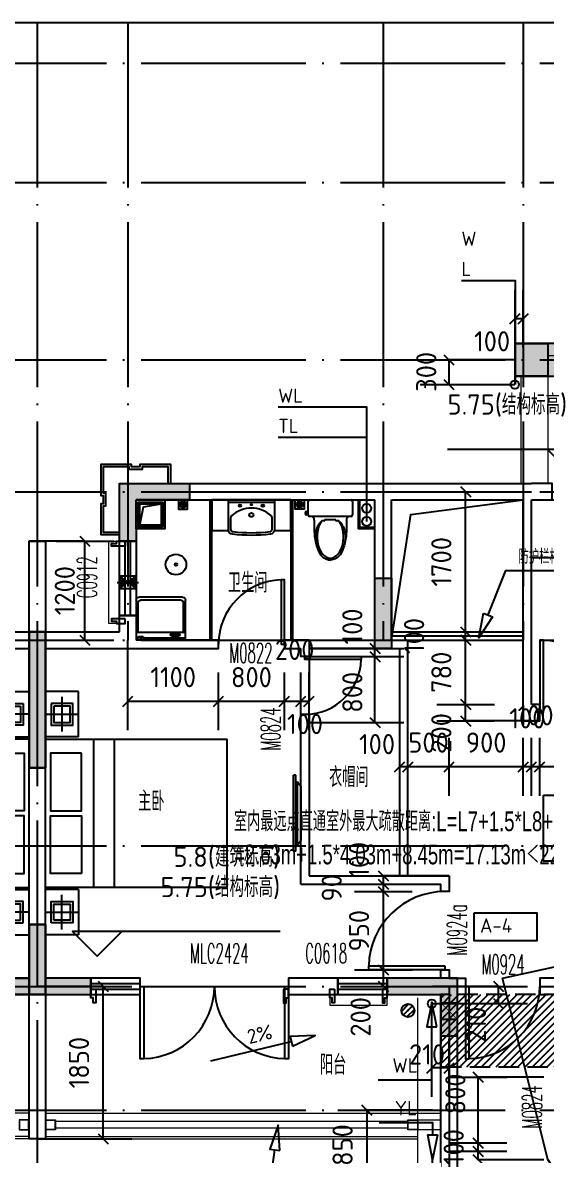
# Model space of a CAD drawing. Header units: millimetres. Extents: x -133666 to 880576, y -269375 to 86941.
# Drawn here: x -55733 to -49374, y -114640 to -100900 of the extents above; entities that cross this region are included whole.
import ezdxf
from ezdxf.enums import TextEntityAlignment as Align

# ---------------------------------------------------------------- set-up
doc = ezdxf.new("R2010")
doc.units = ezdxf.units.MM
doc.header["$LTSCALE"] = 1000
for name, pattern in [('__DASH', [0.35, 0.25, -0.1]), ('DASH', [0.35, 0.25, -0.1]), ('DOTE', [2.42, 2, -0.2, 0.02, -0.2])]:
    doc.linetypes.add(name, pattern=pattern)
doc.layers.get('0').update_dxf_attribs({"linetype": 'CONTINUOUS'})
doc.layers.add('0看线', color=9, linetype='CONTINUOUS', lineweight=0)
doc.layers.add('a-立面铝板造型', color=39, linetype='CONTINUOUS', lineweight=0)
for name, color, linetype in [('0石材', 30, 'CONTINUOUS'), ('0铝板', 34, 'CONTINUOUS'), ('0门窗套', 47, 'CONTINUOUS'), ('A-Lvtry', 5, 'CONTINUOUS'), ('AXIS_轴线_A', 1, 'DOTE'), ('COLU_柱墙_A', 2, 'CONTINUOUS'), ('COMP_栏杆_A', 163, 'CONTINUOUS'), ('DIM_标注_A', 3, 'CONTINUOUS'), ('DIM_标高_A', 3, 'CONTINUOUS'), ('DIM_符号_A', 3, 'CONTINUOUS'), ('EQU_厨卫设备_A', 6, 'CONTINUOUS'), ('EQU_活动家具_A', 237, 'CONTINUOUS'), ('HATCH_通用填充_A', 251, 'CONTINUOUS'), ('HOLE_厨卫空调洞口_A', 192, 'CONTINUOUS'), ('LINE_投影线_A', 7, 'CONTINUOUS'), ('LINE_细线_A', 9, 'CONTINUOUS'), ('LVTRY', 6, 'CONTINUOUS'), ('M门窗标号', 1, 'CONTINUOUS'), ('PUB_DIM', 3, 'CONTINUOUS'), ('STAIR_楼电梯_A', 9, 'CONTINUOUS'), ('TEXT_房间名称_A', 6, 'CONTINUOUS'), ('TEXT_通用文字_A', 7, 'CONTINUOUS'), ('VPIPE-雨水', 4, 'DASH'), ('WALL_填充墙_A', 2, 'CONTINUOUS'), ('WIN_门窗_A', 4, 'CONTINUOUS'), ('洁具，厨具', 6, 'CONTINUOUS'), ('看线', 161, 'CONTINUOUS')]:
    doc.layers.add(name, color=color, linetype=linetype)
doc.styles.add('_TCH_DIM', font='SIMPLEX.shx', dxfattribs={"width": 0.7, "bigfont": 'GBCBIG.shx'})
doc.styles.add('_中哲汉字字母', font='ZZ中哲字母', dxfattribs={"width": 0.7, "bigfont": 'ZZ中哲汉字'})
doc.styles.add('CADReader_TextStyle', font='tssdeng.shx', dxfattribs={"height": 0.2, "bigfont": 'gbcbig.shx'})

# ---------------------------------------------------------------- blocks, each defined once
blk = doc.blocks.new('mct-tl')
at = {"layer": '0门窗套'}
blk.add_lwpolyline([(60, 0), (60, -167), (30, -167), (30, -107), (0, -107), (0, 0), (60, 0)], dxfattribs=at)
blk = doc.blocks.new('hgjjujsg')
at = {"layer": '0看线'}
blk.add_lwpolyline([(15463, -2030), (15660, -2030), (15660, -1030), (15463, -1030)], dxfattribs=at)
at = {"layer": '0石材'}
for points in [[(14910, -330), (14910, -100), (15285, -100), (15285, -130), (15385, -130), (15385, -100), (15760, -100), (15760, -475), (15730, -475), (15730, -575), (15760, -575), (15760, -950), (15530, -950)], [(14940, -330), (14940, -130), (15255, -130), (15255, -160), (15415, -160), (15415, -130), (15730, -130), (15730, -445), (15700, -445), (15700, -605), (15730, -605), (15730, -920), (15530, -920)]]:
    blk.add_lwpolyline(points, dxfattribs=at)
at = {"layer": '0门窗套', "extrusion": (0, 0, -1), "zscale": -1, "rotation": 270}
blk.add_blockref('mct-tl', (-15463, -1030), dxfattribs=at)
at = {"layer": '0门窗套', "rotation": 90}
blk.add_blockref('mct-tl', (15463, -2030), dxfattribs=at)
blk = doc.blocks.new('A$C43C32891')
at = {"layer": 'EQU_活动家具_A'}
for p, q in [((410, 2950), (10, 2950)), ((410, 2400), (410, 2950)), ((210, 2885), (210, 2465)), ((0, 2675), (420, 2675)), ((410, 2400), (10, 2400)), ((592, 2375), (592, 575)), ((844, 2375), (844, 575)), ((3019, 1015), (3019, 1935)), ((3019, 1015), (3019, 1935)), ((3049, 1935), (3019, 1935)), ((3049, 1015), (3049, 1935)), ((3049, 1856), (3068, 1856)), ((3068, 1094), (3068, 1856)), ((3068, 1856), (3110, 1804)), ((3110, 1804), (3110, 1146)), ((3068, 1094), (3110, 1146)), ((3049, 1015), (3019, 1015)), ((3049, 1094), (3068, 1094)), ((410, 550), (10, 550)), ((410, 550), (410, 0)), ((210, 65), (210, 485)), ((0, 275), (420, 275)), ((410, 0), (10, 0))]:
    blk.add_line(p, q, dxfattribs=at)
for points in [[(80, 2805), (80, 2545), (340, 2545), (340, 2805)], [(10, 575), (10, 2375), (2210, 2375), (2210, 575)], [(447, 2205), (71, 2205), (71, 1505), (447, 1505)], [(447, 745), (71, 745), (71, 1445), (447, 1445)], [(80, 145), (80, 405), (340, 405), (340, 145)]]:
    blk.add_lwpolyline(points, close=True, dxfattribs=at)
for points in [[(113, 2772), (113, 2577), (308, 2577), (308, 2772), (113, 2772)], [(113, 177), (113, 372), (308, 372), (308, 177), (113, 177)]]:
    blk.add_lwpolyline(points, dxfattribs=at)
blk = doc.blocks.new('fhhrthrtjrtjrt')
at = {"layer": 'WALL_填充墙_A', "linetype": 'Continuous'}
for points in [[(-278540, 322601), (-277440, 322601)], [(-277440, 318201), (-277440, 322601)], [(-278640, 322401), (-277640, 322401)], [(-277640, 318401), (-277640, 322401)], [(-277640, 318401), (-278190, 318401), (-278190, 318201), (-277440, 318201)]]:
    blk.add_lwpolyline(points, dxfattribs=at)
at = {"layer": 'EQU_活动家具_A', "xscale": -1}
blk.add_blockref('A$C43C32891', (-277630, 318926), dxfattribs=at)
blk = doc.blocks.new('tgueuiisyeuuw')
at = {"layer": 'HATCH_通用填充_A'}
h = blk.add_hatch(color=256, dxfattribs=at)
h.dxf.hatch_style = 1
h.paths.add_polyline_path([(2740, -1590), (2740, -1990), (3140, -1990), (3140, -1590)])
at = {"layer": '0看线'}
for p, q in [((240, -1590), (240, -440)), ((310, -1590), (310, -440)), ((420, -1590), (420, -440)), ((440, -1590), (440, -440)), ((2740, -1590), (2740, -440)), ((2760, -1590), (2760, -440)), ((2870, -1590), (2870, -440)), ((2940, -1590), (2940, -440)), ((240, -1990), (240, -3870)), ((310, -3870), (310, -1990)), ((420, -3870), (420, -1990)), ((440, -1990), (440, -3870)), ((2740, -1990), (2740, -3870)), ((2760, -3870), (2760, -1990)), ((2870, -3870), (2870, -1990)), ((2940, -1990), (2940, -3870)), ((-810, -3740), (240, -3740)), ((2940, -3740), (3990, -3740)), ((-810, -3890), (240, -3890)), ((2940, -3890), (3990, -3890))]:
    blk.add_line(p, q, dxfattribs=at)
for points in [[(-1140, -4140), (-1140, -5440)], [(-810, -4140), (-810, -5440)], [(3990, -4140), (3990, -5440)], [(4320, -4140), (4320, -5440)]]:
    blk.add_lwpolyline(points, dxfattribs=at)
at = {"layer": '0铝板'}
for points in [[(990, -120), (2190, -120), (2190, -240), (990, -240), (990, -120)], [(1265, -240), (1265, -150), (1315, -150), (1315, -180), (1365, -180), (1365, -150), (1415, -150), (1415, -180), (1465, -180), (1465, -150), (1515, -150), (1515, -180), (1565, -180), (1565, -150), (1590, -150)], [(1915, -240), (1915, -150), (1865, -150), (1865, -180), (1815, -180), (1815, -150), (1765, -150), (1765, -180), (1715, -180), (1715, -150), (1665, -150), (1665, -180), (1615, -180), (1615, -150), (1590, -150)]]:
    blk.add_lwpolyline(points, dxfattribs=at)
at = {"layer": 'COLU_柱墙_A', "linetype": 'Continuous'}
for points in [[(440, -40), (440, -440), (40, -440), (40, -40), (440, -40)], [(3140, -40), (3140, -440), (2740, -440), (2740, -40), (3140, -40)], [(440, -1590), (440, -1990), (40, -1990), (40, -1590), (440, -1590)], [(3140, -1590), (3140, -1990), (2740, -1990), (2740, -1590), (3140, -1590)], [(-810, -4140), (-810, -3740), (-1210, -3740), (-1210, -4140), (-810, -4140)], [(4390, -4140), (4390, -3740), (3990, -3740), (3990, -4140), (4390, -4140)]]:
    blk.add_lwpolyline(points, dxfattribs=at)
at = {"layer": 'STAIR_楼电梯_A'}
for p, q in [((440, -1790), (1460, -1790)), ((1460, -1790), (500, -1790)), ((1440, -1790), (1440, -3870)), ((1460, -1790), (1460, -3870)), ((1720, -1790), (1460, -1790)), ((1570, -1790), (1570, -3870)), ((1610, -1790), (1570, -1790)), ((1590, -2974), (1590, -1790)), ((1590, -1790), (1590, -3870)), ((1590, -2974), (1590, -1790)), ((1590, -1790), (1590, -2974)), ((1590, -1790), (1590, -3870)), ((1610, -1790), (1610, -3870)), ((1720, -1790), (2740, -1790)), ((1720, -1790), (1720, -3870)), ((1730, -1790), (2680, -1790)), ((1740, -1790), (1740, -3870)), ((1440, -2050), (440, -2050)), ((1740, -2050), (2740, -2050)), ((1440, -2310), (440, -2310)), ((1740, -2310), (2740, -2310)), ((2212, -2615), (2740, -2310)), ((2239, -2715), (2740, -2426)), ((1440, -2570), (440, -2570)), ((1740, -2570), (2290, -2570)), ((2490, -2570), (2740, -2570)), ((1590, -2974), (2074, -2695)), ((2101, -2795), (2054, -2623)), ((2054, -2623), (2260, -2795)), ((2260, -2795), (2212, -2615)), ((1440, -2830), (440, -2830)), ((1590, -3090), (2101, -2795)), ((1740, -2830), (1840, -2830)), ((2040, -2830), (2740, -2830)), ((1440, -3090), (440, -3090)), ((1590, -3870), (1590, -3090)), ((1590, -3870), (1590, -3090)), ((1590, -3090), (1590, -3870)), ((1740, -3090), (2740, -3090)), ((1440, -3350), (440, -3350)), ((1740, -3350), (2740, -3350)), ((1440, -3610), (440, -3610)), ((1740, -3610), (2740, -3610)), ((1460, -3870), (440, -3870)), ((1720, -3870), (1460, -3870)), ((1720, -3870), (2740, -3870))]:
    blk.add_line(p, q, dxfattribs=at)
at = {"layer": 'WALL_填充墙_A', "linetype": 'Continuous'}
blk.add_lwpolyline([(2740, -440), (2740, -240), (440, -240), (440, -440), (2740, -440)], dxfattribs=at)
blk = doc.blocks.new('h54j54j45j4m')
at = {"layer": 'TEXT_房间名称_A', "style": '_中哲汉字字母', "width": 0.7}
for s, p in [('水井', (-286659, 324364)), ('卫生间', (-292425, 323077, 0)), ('卫生间', (-280546, 323077, 0)), ('衣帽间', (-287637, 322020)), ('衣帽间', (-285290, 322020)), ('衣帽间', (-291197, 320718)), ('衣帽间', (-281651, 320674)), ('主卧', (-293516, 320426)), ('主卧', (-279378, 320426)), ('室内最远点直通室外最大疏散距离:L=L7+1.5*L8+L9', (-292352, 320183)), ('室内最远点直通室外最大疏散距离:L=L7+1.5*L8+L9', (-285689, 320183)), ('=2.63m+1.5*4.03m+8.45m=17.13m＜22m', (-292352, 319781)), ('=2.63m+1.5*4.03m+8.45m=17.13m＜22m', (-285689, 319781)), ('阳台', (-281396, 317412)), ('阳台', (-291308, 317230)), ('卫生间', (-287652, 316677)), ('卫生间', (-285282, 316677)), ('L9', (-288601, 315291)), ('L9', (-283976, 315291)), ('卧室', (-288366, 314114)), ('卧室', (-284353, 314114))]:
    blk.add_text(s, height=240, dxfattribs=at).set_placement(p)
blk = doc.blocks.new('554y54y')
at = {"layer": 'M门窗标号', "style": '_TCH_DIM', "width": 0.494118}
for s, p in [('C0912', (-294019, 323010)), ('M0824', (-291788, 321161)), ('M0924a', (-289525, 318676)), ('M0824', (-288615, 316577))]:
    blk.add_text(s, height=238, rotation=90, dxfattribs=at).set_placement(p)
for s, p in [('M0822', (-292409, 322227)), ('MLC2424', (-292889, 318584)), ('C0618', (-291487, 318584)), ('M0924', (-289348, 318449))]:
    blk.add_text(s, height=238, dxfattribs=at).set_placement(p)
blk = doc.blocks.new('A$C5BD04A55')
at = {"layer": '0看线'}
for points in [[(2900, 5990), (2900, 5900), (3600, 5900), (3600, 5990)], [(7950, 50), (4970, 50), (4970, 0), (3920, 0), (3920, 1050), (3970, 1050), (3970, 5990)], [(5100, 397), (5100, 200), (7200, 200), (7200, 397)]]:
    blk.add_lwpolyline(points, dxfattribs=at)
at = {"layer": '0看线', "linetype": 'DASH', "ltscale": 0.5}
for points in [[(4870, 290), (4870, 100), (4495, 100), (4495, 130), (4395, 130), (4395, 100), (4020, 100), (4020, 475), (4050, 475), (4050, 575), (4020, 575), (4020, 950), (4210, 950)], [(7525, 330), (7525, 100), (7900, 100), (7900, 130), (7950, 130)]]:
    blk.add_lwpolyline(points, dxfattribs=at)
at = {"layer": '0门窗套'}
for p in [(0, 6097), (5100, 397)]:
    blk.add_blockref('mct-tl', p, dxfattribs=at)
at = {"layer": '0门窗套', "extrusion": (0, 0, -1), "zscale": -1}
for p in [(-2400, 6097), (-3600, 6097), (-7200, 397)]:
    blk.add_blockref('mct-tl', p, dxfattribs=at)
at = {"layer": '0门窗套', "extrusion": (0, 0, -1), "xscale": -1, "zscale": -1}
blk.add_blockref('mct-tl', (-2900, 6097), dxfattribs=at)
blk = doc.blocks.new('A$C2E3860E6')
at = {"layer": 'HATCH_通用填充_A'}
h = blk.add_hatch(color=256, dxfattribs=at)
h.dxf.hatch_style = 1
h.paths.add_polyline_path([(39600, 200), (40000, 200), (40000, 0), (39400, 0), (39400, 850), (39600, 850)])
h.paths.add_polyline_path([(46600, 200), (46200, 200), (46200, 0), (46800, 0), (46800, 850), (46600, 850)])
h.paths.add_polyline_path([(22400, 200), (22800, 200), (22800, 0), (22200, 0), (22200, 850), (22400, 850)])
h.paths.add_polyline_path([(29400, 200), (29000, 200), (29000, 0), (29600, 0), (29600, 850), (29400, 850)])
h.paths.add_polyline_path([(41950, 15750), (41450, 15750), (41450, 15350), (41950, 15350)])
h.paths.add_polyline_path([(44750, 15750), (44250, 15750), (44250, 15350), (44750, 15350)])
h.paths.add_polyline_path([(38600, 9900), (38600, 10750), (38800, 10750), (38800, 9900)])
h.paths.add_polyline_path([(47600, 9900), (47600, 10750), (47400, 10750), (47400, 9900)])
h.paths.add_polyline_path([(41950, 17300), (41450, 17300), (41450, 16900), (41950, 16900)])
h.paths.add_polyline_path([(44750, 17300), (44250, 17300), (44250, 16900), (44750, 16900)])
h.paths.add_polyline_path([(40800, 13600), (40300, 13600), (40300, 13200), (40800, 13200)])
h.paths.add_polyline_path([(45900, 13600), (45400, 13600), (45400, 13200), (45900, 13200)])
h.paths.add_polyline_path([(35700, 11700), (35700, 11200), (35500, 11200), (35500, 11900), (36350, 11900), (36350, 11700)])
h.paths.add_polyline_path([(34600, 9900), (34600, 8450), (34400, 8450), (34400, 10100), (34600, 10100)])
h.paths.add_polyline_path([(35150, 5900), (34600, 5900), (34600, 6550), (34400, 6550), (34400, 5700), (35150, 5700)])
h.paths.add_polyline_path([(43200, 5900), (43000, 5900), (43000, 5050), (43200, 5050)])
h.paths.add_polyline_path([(43850, 11700), (43850, 11300), (44050, 11300), (44050, 11900), (42150, 11900), (42150, 9900), (44050, 9900), (44050, 10500), (43850, 10500), (43850, 10100), (42350, 10100), (42350, 11700)])
h.paths.add_polyline_path([(50500, 11700), (50500, 11200), (50700, 11200), (50700, 11900), (49850, 11900), (49850, 11700)])
h.paths.add_polyline_path([(51600, 9900), (51600, 8450), (51800, 8450), (51800, 10100), (51600, 10100)])
h.paths.add_polyline_path([(51050, 5900), (51600, 5900), (51600, 6550), (51800, 6550), (51800, 5700), (51050, 5700)])
h.paths.add_polyline_path([(24750, 15750), (24250, 15750), (24250, 15350), (24750, 15350)])
h.paths.add_polyline_path([(27550, 15750), (27050, 15750), (27050, 15350), (27550, 15350)])
h.paths.add_polyline_path([(21400, 9900), (21400, 10750), (21600, 10750), (21600, 9900)])
h.paths.add_polyline_path([(30400, 9900), (30400, 10750), (30200, 10750), (30200, 9900)])
h.paths.add_polyline_path([(24750, 17300), (24250, 17300), (24250, 16900), (24750, 16900)])
h.paths.add_polyline_path([(27550, 17300), (27050, 17300), (27050, 16900), (27550, 16900)])
h.paths.add_polyline_path([(23600, 13600), (23100, 13600), (23100, 13200), (23600, 13200)])
h.paths.add_polyline_path([(28700, 13600), (28200, 13600), (28200, 13200), (28700, 13200)])
h.paths.add_polyline_path([(18500, 11700), (18500, 11200), (18300, 11200), (18300, 11900), (19150, 11900), (19150, 11700)])
h.paths.add_polyline_path([(17400, 9900), (17400, 8450), (17200, 8450), (17200, 10100), (17400, 10100)], flags=17)
h.paths.add_polyline_path([(17950, 5900), (17400, 5900), (17400, 6550), (17200, 6550), (17200, 5700), (17950, 5700)])
h.paths.add_polyline_path([(26000, 5900), (25800, 5900), (25800, 5050), (26000, 5050)])
h.paths.add_polyline_path([(25150, 11700), (25150, 11300), (24950, 11300), (24950, 11900), (26850, 11900), (26850, 9900), (24950, 9900), (24950, 10500), (25150, 10500), (25150, 10100), (26650, 10100), (26650, 11700)])
h.paths.add_polyline_path([(33300, 11700), (33300, 11200), (33500, 11200), (33500, 11900), (32650, 11900), (32650, 11700)])
h.paths.add_polyline_path([(34400, 9900), (34400, 8450), (34600, 8450), (34600, 10100), (34400, 10100)])
h.paths.add_polyline_path([(33850, 5900), (34400, 5900), (34400, 6550), (34600, 6550), (34600, 5700), (33850, 5700)])
h.paths.add_polyline_path([(9850, 15750), (10350, 15750), (10350, 15350), (9850, 15350)])
h.paths.add_polyline_path([(7050, 15750), (7550, 15750), (7550, 15350), (7050, 15350)])
h.paths.add_polyline_path([(13200, 9900), (13200, 10750), (13000, 10750), (13000, 9900)])
h.paths.add_polyline_path([(4200, 9900), (4200, 10750), (4400, 10750), (4400, 9900)])
h.paths.add_polyline_path([(9850, 17300), (10350, 17300), (10350, 16900), (9850, 16900)])
h.paths.add_polyline_path([(7050, 17300), (7550, 17300), (7550, 16900), (7050, 16900)])
h.paths.add_polyline_path([(11000, 13600), (11500, 13600), (11500, 13200), (11000, 13200)])
h.paths.add_polyline_path([(5900, 13600), (6400, 13600), (6400, 13200), (5900, 13200)])
h.paths.add_polyline_path([(16100, 11700), (16100, 11200), (16300, 11200), (16300, 11900), (15450, 11900), (15450, 11700)])
h.paths.add_polyline_path([(5200, 200), (5600, 200), (5600, 0), (5000, 0), (5000, 850), (5200, 850)])
h.paths.add_polyline_path([(17200, 9900), (17200, 8450), (17400, 8450), (17400, 10100), (17200, 10100)])
h.paths.add_polyline_path([(16650, 5900), (17200, 5900), (17200, 6550), (17400, 6550), (17400, 5700), (16650, 5700)])
h.paths.add_polyline_path([(12200, 200), (11800, 200), (11800, 0), (12400, 0), (12400, 850), (12200, 850)])
h.paths.add_polyline_path([(8600, 5900), (8800, 5900), (8800, 5050), (8600, 5050)])
h.paths.add_polyline_path([(9450, 11700), (9450, 11300), (9650, 11300), (9650, 11900), (7750, 11900), (7750, 9900), (9650, 9900), (9650, 10500), (9450, 10500), (9450, 10100), (7950, 10100), (7950, 11700)])
h.paths.add_polyline_path([(1300, 11700), (1300, 11200), (1100, 11200), (1100, 11900), (1950, 11900), (1950, 11700)])
h.paths.add_polyline_path([(200, 9900), (200, 8450), (0, 8450), (0, 10100), (200, 10100)])
h.paths.add_polyline_path([(750, 5900), (200, 5900), (200, 6550), (0, 6550), (0, 5700), (750, 5700)])
edge = h.paths.add_edge_path()
edge.add_line((38750, 5900), (38750, 5700))
edge.add_line((38750, 5700), (39400, 5700))
edge.add_line((39400, 5700), (39400, 5200))
edge.add_line((39400, 5200), (39600, 5200))
edge.add_line((39600, 5200), (39600, 5900))
edge.add_line((39600, 5900), (38750, 5900))
edge.add_line((47450, 5900), (47450, 5700))
edge.add_line((47450, 5700), (46800, 5700))
edge.add_line((46800, 5700), (46800, 5200))
edge.add_line((46800, 5200), (46600, 5200))
edge.add_line((46600, 5200), (46600, 5900))
edge.add_line((46600, 5900), (47450, 5900))
edge.add_line((21550, 5900), (21550, 5700))
edge.add_line((21550, 5700), (22200, 5700))
edge.add_line((22200, 5700), (22200, 5200))
edge.add_line((22200, 5200), (22400, 5200))
edge.add_line((22400, 5200), (22400, 5900))
edge.add_line((22400, 5900), (21550, 5900))
edge.add_line((30250, 5900), (30250, 5700))
edge.add_line((30250, 5700), (29600, 5700))
edge.add_line((29600, 5700), (29600, 5200))
edge.add_line((29600, 5200), (29400, 5200))
edge.add_line((29400, 5200), (29400, 5900))
edge.add_line((29400, 5900), (30250, 5900))
edge.add_line((13050, 5900), (13050, 5700))
edge.add_line((13050, 5700), (12400, 5700))
edge.add_line((12400, 5700), (12400, 5200))
edge.add_line((12400, 5200), (12200, 5200))
edge.add_line((12200, 5200), (12200, 5900))
edge.add_line((12200, 5900), (13050, 5900))
edge.add_line((4350, 5900), (4350, 5700))
edge.add_line((4350, 5700), (5000, 5700))
edge.add_line((5000, 5700), (5000, 5200))
edge.add_line((5000, 5200), (5200, 5200))
edge.add_line((5200, 5200), (5200, 5900))
edge.add_line((5200, 5900), (4350, 5900))
h = blk.add_hatch(color=256, dxfattribs=at)
h.dxf.hatch_style = 1
h.paths.add_polyline_path([(17400, 9900), (17400, 10100), (17200, 10100), (17200, 8450), (17400, 8450)])
h.paths.add_polyline_path([(17400, 6550), (17200, 6550), (17200, 5700), (17400, 5700)])
h = blk.add_hatch(color=256, dxfattribs=at)
h.dxf.hatch_style = 1
h.paths.add_polyline_path([(22200, 5200), (22400, 5200), (22400, 5900), (21550, 5900), (21550, 5700), (22200, 5700)])
h.paths.add_polyline_path([(29400, 5900), (29400, 5200), (29600, 5200), (29600, 5700), (30250, 5700), (30250, 5900)])
h.paths.add_polyline_path([(34600, 9900), (34600, 10100), (34400, 10100), (34400, 8450), (34600, 8450)])
h.paths.add_polyline_path([(33850, 5700), (34400, 5700), (34400, 5900), (33850, 5900)])
h.paths.add_polyline_path([(39600, 5900), (38750, 5900), (38750, 5700), (39400, 5700), (39400, 5200), (39600, 5200)])
h.paths.add_polyline_path([(46800, 5700), (47450, 5700), (47450, 5900), (46600, 5900), (46600, 5200), (46800, 5200)])
at = {"layer": 'COLU_柱墙_A', "elevation": 0}
blk.add_lwpolyline([(23600, 13600), (23100, 13600), (23100, 13200), (23600, 13200)], close=True, dxfattribs=at)
at = {"layer": 'COLU_柱墙_A'}
for points in [[(18500, 11700), (18500, 11200), (18300, 11200), (18300, 11900), (19150, 11900), (19150, 11700), (18500, 11700)], [(21400, 9900), (21400, 10750), (21600, 10750), (21600, 9900), (21400, 9900)], [(17200, 9900), (17200, 8450), (17400, 8450), (17400, 10100), (17200, 10100), (17200, 9900), (17200, 9900)], [(17400, 9900), (17400, 8450), (17200, 8450), (17200, 10100), (17400, 10100), (17400, 9900), (17400, 9900)], [(16650, 5900), (17200, 5900), (17200, 6550), (17400, 6550), (17400, 5700), (16650, 5700), (16650, 5900)], [(17950, 5900), (17400, 5900), (17400, 6550), (17200, 6550), (17200, 5700), (17950, 5700), (17950, 5900)], [(21550, 5900), (21550, 5700), (22200, 5700), (22200, 5200), (22400, 5200), (22400, 5900), (21550, 5900)]]:
    blk.add_lwpolyline(points, dxfattribs=at)
blk = doc.blocks.new('h54h54j45j45j')
at = {"layer": '0看线'}
for points in [[(326495, 370186), (321695, 370186)], [(326695, 370186), (331495, 370186)], [(331095, 370086), (326815, 370086)], [(326495, 369906), (321975, 369906)], [(326695, 369906), (331215, 369906)], [(331095, 370006), (326815, 370006)], [(326495, 369876), (321975, 369876)], [(326695, 369876), (331215, 369876)]]:
    blk.add_lwpolyline(points, dxfattribs=at)
for points in [[(326495, 370106), (326375, 370106), (326375, 369986), (326495, 369986)], [(326490, 370101), (326380, 370101), (326380, 369991), (326490, 369991)], [(326695, 370106), (326815, 370106), (326815, 369986), (326695, 369986)], [(326700, 370101), (326810, 370101), (326810, 369991), (326700, 369991)], [(331095, 370106), (331215, 370106), (331215, 369986), (331095, 369986)], [(331100, 370101), (331210, 370101), (331210, 369991), (331100, 369991)], [(331215, 370106), (331495, 370106), (331495, 369986), (331215, 369986)]]:
    blk.add_lwpolyline(points, close=True, dxfattribs=at)
blk = doc.blocks.new('J54J6K6K')
at = {"layer": 'DIM_标注_A', "linetype": 'Continuous'}
for points in [[(-288940, 326051), (-288940, 326751)], [(-288840, 326051), (-288840, 326751)], [(-289002, 326339), (-288878, 326463)], [(-288902, 326339), (-288778, 326463)], [(-288940, 325601), (-288940, 326401), (-288840, 326401), (-288840, 325601)], [(-289805, 325963), (-289681, 325839)], [(-290093, 325901), (-289393, 325901)], [(-288943, 325901), (-289743, 325901), (-289743, 325601), (-288943, 325601)], [(-289805, 325663), (-289681, 325539)], [(-290093, 325601), (-289393, 325601)], [(-291440, 322501), (-291440, 321758), (-293640, 321758), (-293640, 322501)], [(-291440, 321501), (-290640, 321501), (-290640, 322401), (-291440, 322401)], [(-290990, 322401), (-290290, 322401)], [(-290702, 322463), (-290578, 322339)], [(-290702, 322363), (-290578, 322239)], [(-290990, 322301), (-290290, 322301)], [(-293640, 321408), (-293640, 322108)], [(-292540, 321408), (-292540, 322108)], [(-291740, 321408), (-291740, 322108)], [(-291540, 321408), (-291540, 322108)], [(-291440, 321408), (-291440, 322108)], [(-293702, 321697), (-293578, 321820)], [(-292602, 321697), (-292478, 321820)], [(-291802, 321697), (-291678, 321820)], [(-291602, 321697), (-291478, 321820)], [(-291502, 321697), (-291378, 321820)], [(-286140, 321764), (-286140, 320964), (-290340, 320964), (-290340, 321764)], [(-290702, 321563), (-290578, 321439)], [(-290990, 321501), (-290290, 321501)], [(-290340, 320614), (-290340, 321314)], [(-290240, 320614), (-290240, 321314)], [(-289740, 320614), (-289740, 321314)], [(-288840, 320614), (-288840, 321314)], [(-288740, 320614), (-288740, 321314)], [(-288640, 320614), (-288640, 321314)], [(-290402, 320902), (-290278, 321026)], [(-290302, 320902), (-290178, 321026)], [(-289802, 320902), (-289678, 321026)], [(-288902, 320902), (-288778, 321026)], [(-288802, 320902), (-288678, 321026)], [(-288702, 320902), (-288579, 321026)], [(-290890, 319641), (-290190, 319641)], [(-290602, 319703), (-290478, 319579)], [(-290602, 319603), (-290478, 319479)], [(-289740, 319641), (-290540, 319641), (-290540, 318301), (-289740, 318301)], [(-290890, 319541), (-290190, 319541)], [(-290602, 319513), (-290478, 319390)], [(-290890, 319451), (-290190, 319451)], [(-290890, 318501), (-290190, 318501)], [(-290602, 318563), (-290478, 318440)], [(-290602, 318363), (-290478, 318239)], [(-289202, 318363), (-289078, 318239)], [(-290890, 318301), (-290190, 318301)], [(-289940, 318091), (-289140, 318091), (-289140, 318301), (-289940, 318301)], [(-289490, 318301), (-288790, 318301)], [(-289740, 318111), (-289740, 317311), (-289950, 317311), (-289950, 318111)], [(-289490, 318091), (-288790, 318091)], [(-289202, 318153), (-289078, 318029)], [(-289950, 316961), (-289950, 317661)], [(-289740, 316961), (-289740, 317661)], [(-290012, 317249), (-289888, 317373)], [(-289802, 317249), (-289678, 317373)], [(-289452, 317263), (-289328, 317139)], [(-289740, 317201), (-289040, 317201)], [(-288590, 317201), (-289390, 317201), (-289390, 316201), (-288590, 316201)], [(-290802, 316863), (-290678, 316739)], [(-291090, 316801), (-290390, 316801)], [(-289940, 316801), (-290740, 316801), (-290740, 315952), (-289940, 315952)], [(-289452, 316463), (-289328, 316339)], [(-289740, 316401), (-289040, 316401)], [(-289740, 316301), (-289040, 316301)], [(-289452, 316363), (-289328, 316239)], [(-289740, 316270), (-289740, 315470), (-289940, 315470), (-289940, 316270)], [(-289452, 316263), (-289328, 316139)]]:
    blk.add_lwpolyline(points, dxfattribs=at)
at = {"layer": 'DIM_标高_A', "linetype": 'Continuous'}
for points in [[(-289759, 324819), (-287950, 324819), (-288250, 324519), (-288550, 324819)], [(-291790, 318966), (-294314, 318966), (-294014, 318666), (-293714, 318966)]]:
    blk.add_lwpolyline(points, dxfattribs=at)
at = {"layer": 'DIM_符号_A', "linetype": 'Continuous'}
for points in [[(-289591, 326865), (-288940, 326865), (-288940, 325601)], [(-291815, 325329), (-290744, 325329), (-290744, 323940)], [(-291815, 324962), (-290744, 324962)], [(-289268, 322807), (-289053, 323347), (-287090, 323347)], [(-289324, 322829), (-289212, 322785), (-289379, 322528), (-289324, 322829)], [(-289890, 317811), (-289950, 318111), (-290010, 317811), (-289890, 317811)], [(-290600, 317167), (-289950, 317167), (-289950, 317811)], [(-291642, 317575), (-291365, 317704), (-291670, 317691), (-291642, 317575)], [(-292634, 317396), (-291656, 317633)], [(-291797, 316310), (-291816, 316616), (-291916, 316326), (-291797, 316310)], [(-290590, 316648), (-289940, 316648), (-289940, 316499)], [(-289880, 316499), (-289940, 316199), (-290000, 316499), (-289880, 316499)], [(-294001, 315790), (-291929, 315790), (-291857, 316318)]]:
    blk.add_lwpolyline(points, dxfattribs=at)
at = {"layer": 'PUB_DIM', "linetype": 'Continuous'}
for points in [[(-289890, 324301), (-289190, 324301)], [(-289602, 324363), (-289478, 324239)], [(-288740, 321521), (-289540, 321521), (-289540, 324301), (-288740, 324301)], [(-289602, 322663), (-289478, 322539)], [(-289890, 322601), (-289190, 322601)], [(-289890, 322501), (-289190, 322501)], [(-289602, 322563), (-289478, 322439)], [(-289890, 321721), (-289190, 321721)], [(-289602, 321783), (-289478, 321659)], [(-289890, 321521), (-289190, 321521)], [(-289602, 321583), (-289478, 321459)]]:
    blk.add_lwpolyline(points, dxfattribs=at)
at = {"layer": 'VPIPE-雨水', "linetype": 'Continuous'}
blk.add_circle((-289950, 318091), 50, dxfattribs=at)
at = {"layer": 'DIM_标注_A', "color": 7, "style": 'CADReader_TextStyle'}
for s, rotation, p in [('100', 360, (-289218, 326126)), ('300', 90, (-290018, 325755)), ('100', 90, (-290915, 322666)), ('200', 360, (-291615, 322383)), ('1100', 360, (-293090, 322052)), ('800', 360, (-292140, 322052)), ('800', 90, (-290915, 321868)), ('100', 360, (-291490, 321483)), ('100', 90, (-290834, 319836)), ('90', 90, (-291165, 319496)), ('950', 90, (-290834, 318976)), ('200', 90, (-290815, 317931)), ('210', 90, (-289415, 317836)), ('210', 360, (-290008, 317475)), ('800', 90, (-289665, 316996)), ('850', 90, (-291034, 316376)), ('100', 90, (-289684, 316351))]:
    blk.add_text(s, height=245, rotation=rotation, dxfattribs=at).set_placement(p, align=Align.MIDDLE)
for s, p in [('100', (-288790, 321552)), ('100', (-288690, 321589)), ('500', (-289990, 321258)), ('900', (-289290, 321258)), ('100', (-290615, 321239))]:
    blk.add_text(s, height=245, dxfattribs=at).set_placement(p, align=Align.MIDDLE)
at = {"layer": 'DIM_标高_A', "color": 7, "style": 'CADReader_TextStyle'}
blk.add_text('5.75(结构标高)', height=245, dxfattribs=at).set_placement((-289759, 325481), align=Align.TOP_LEFT)
for s, p in [('5.8(建筑标高)', (-291790, 319995)), ('5.75(结构标高)', (-291790, 319628))]:
    blk.add_text(s, height=245, dxfattribs=at).set_placement(p, align=Align.TOP_RIGHT)
at = {"layer": 'DIM_符号_A', "style": 'CADReader_TextStyle'}
for s, height, p in [('W', 172, (-289591, 327233)), ('L', 172, (-289591, 326865)), ('WL', 171.5, (-291815, 325329)), ('TL', 171.5, (-291815, 324962))]:
    blk.add_text(s, height=height, dxfattribs=at).set_placement(p, align=Align.BOTTOM_LEFT)
at = {"layer": 'DIM_符号_A', "color": 7, "style": 'CADReader_TextStyle'}
for s, p in [('防护栏杆，距可踏面1100高', (-288072, 323522)), ('WL', (-290275, 317342)), ('YL', (-290265, 316823))]:
    blk.add_text(s, height=175, dxfattribs=at).set_placement(p, align=Align.MIDDLE)
blk.add_text('2%%%', height=175, rotation=13.6238, dxfattribs=at).set_placement((-292040, 317720), align=Align.MIDDLE)
at = {"layer": 'PUB_DIM', "color": 7, "style": 'CADReader_TextStyle'}
for s, p in [('1700', (-289834, 323451)), ('100', (-290165, 322551)), ('780', (-289834, 322111)), ('200', (-289834, 321376))]:
    blk.add_text(s, height=245, rotation=450, dxfattribs=at).set_placement(p, align=Align.MIDDLE)
blk = doc.blocks.new('A$C1AB4679B')
at = {"layer": '洁具，厨具'}
for p, q in [((0, 520), (600, 520)), ((0, 520), (0, 34)), ((0, 496), (513, 496)), ((600, 422), (0, 422)), ((26, 422), (26, 65)), ((91, 460), (91, 453)), ((102, 443), (102, 454)), ((102, 454), (147, 454)), ((147, 443), (102, 443)), ((147, 454), (147, 443)), ((154, 461), (154, 453)), ((513, 475), (513, 496)), ((570, 475), (513, 475)), ((570, 496), (600, 496)), ((570, 496), (570, 475)), ((574, 422), (574, 65)), ((600, 34), (600, 520)), ((54, 37), (546, 37)), ((35, 0), (565, 0))]:
    blk.add_line(p, q, dxfattribs=at)
at = {"layer": '洁具，厨具', "extrusion": (0, 0, -1)}
for centre, major_axis, start_param, end_param in [((80, 456), (13.3, 0), 3.141593, 3.873931), ((80, 456), (13.3, 0), 2.409254, 3.141593), ((101, 437), (-41.6, 0), 0.732338, 1.139097), ((101, 474), (-41.6, 0), -1.139097, -0.732338), ((115, 407), (75.5, 0), 4.28069, 4.523836), ((115, 504), (75.5, 0), 1.759349, 2.002495), ((93, 460), (2.81, 0), 3.141593, 4.155445), ((93, 453), (2.81, 0), 3.141593, 4.155445), ((93, 453), (2.81, 0), 2.127741, 3.141593), ((107, 439), (28.7, 0), 4.155445, 4.45996), ((107, 431), (28.7, 0), 4.155445, 4.45996), ((107, 474), (28.7, 0), 1.823226, 2.127741), ((116, 404), (65.7, 0), 4.45996, 4.605954), ((116, 396), (-65.7, 0), 1.318367, 1.464361), ((116, 509), (-65.7, 0), -1.35331, -1.318367), ((124, 359), (-125, 0), 1.382244, 1.570796), ((124, 552), (-125, 0), 4.712389, 4.900942), ((122, 347), (123, 0), 4.605954, 4.712389), ((122, 340), (123, 0), 4.605954, 4.712389), ((122, 347), (-123, 0), 1.570796, 1.677231), ((122, 340), (-123, 0), 1.570796, 1.677231), ((124, 359), (125, 0), -1.570796, -1.382244), ((124, 552), (125, 0), 1.382244, 1.570796), ((129, 404), (-65.7, 0), 1.677231, 1.823226), ((129, 396), (65.7, 0), -1.464361, -1.318367), ((138, 439), (-28.7, 0), 1.823226, 2.127741), ((138, 431), (-28.7, 0), 1.823226, 2.127741), ((138, 474), (28.7, 0), 1.013852, 1.240658), ((134, 407), (-75.5, 0), 1.759349, 2.002495), ((134, 504), (-75.5, 0), 4.28069, 4.523836), ((152, 460), (-2.81, 0), 2.127741, 3.141593), ((152, 453), (-2.81, 0), 2.127741, 3.141593), ((152, 453), (-2.81, 0), 3.141593, 4.155445), ((152, 460), (-2.81, 0), 3.141593, 3.4548), ((148, 437), (41.6, 0), -1.139097, -0.732338), ((148, 474), (41.6, 0), 0.732338, 1.139097), ((169, 456), (13.3, 0), -0.732338, 0), ((169, 456), (-13.3, 0), 3.141593, 3.873931), ((540, 496), (12.2, 0), 3.141593, 9.424778), ((35, 34), (-34.8, 0), 4.712389, 6.283185), ((54, 65), (-27.8, 0), -1.570796, 0), ((546, 65), (-27.8, 0), 3.141593, 4.712389), ((565, 34), (-34.8, 0), 3.141593, 4.712389)]:
    blk.add_ellipse(centre, major_axis=major_axis, ratio=0.978714, start_param=start_param, end_param=end_param, dxfattribs=at)
blk = doc.blocks.new('A$C34F157F5')
at = {"layer": 'EQU_活动家具_A'}
for p, q in [((0, 1256), (1650, 1256, 0)), ((0, 556), (0, 1256)), ((1650, 1256, 0), (1650, 556, 0)), ((1650, 556, 0), (0, 556)), ((1263, 556, 0), (1595, 556, 0)), ((459, 391, 0), (465, 214, 0)), ((508, 412, 0), (509, 405, 0)), ((518, 395, 0), (533, 219, 0)), ((982, 395, 0), (967, 219, 0)), ((992, 412, 0), (992, 405, 0)), ((992, 412, 0), (992, 405, 0)), ((1041, 391, 0), (1036, 214, 0))]:
    blk.add_line(p, q, dxfattribs=at)
for centre, major_axis, start_param, end_param in [((609, 420, 0), (101, 0), 1.851945, 3.228859), ((750, -119, 0), (-713, 0), 4.472843, 4.951935), ((892, 420, 0), (-101, 0), 3.054326, 4.43124), ((490, 382, 0), (31.9, 0), 0.454538, 2.814934), ((1011, 382, 0), (-31.9, 0), 3.468251, 5.828647), ((498, 226, 0), (36.2, 0), 3.528295, 6.058626), ((591, 80, 0), (-87.4, 0), -1.040344, 1.040344), ((726, 229, 0), (202, 0), 3.269608, 3.599082), ((750, 633, 0), (575, 0), 4.349517, 5.075261), ((910, 80, 0), (-87.4, 0), 2.101249, 4.181937), ((777, 229, 0), (-202, 0), 2.68114, 3.000304), ((1003, 226, 0), (36.2, 0), 3.366152, 5.896483), ((750, 1428, 0), (1581, 0), 4.583073, 4.841705)]:
    blk.add_ellipse(centre, major_axis=major_axis, ratio=0.903226, start_param=start_param, end_param=end_param, dxfattribs=at)
blk = doc.blocks.new('卫生间排气孔')
at = {"ltscale": 0.1}
for points in [[(-100, -75), (0, 0), (-100, 75)], [(100, -75), (0, 0), (100, 75)]]:
    blk.add_hatch(color=256, dxfattribs=at).paths.add_polyline_path(points)
for p, q in [((130, 0), (-130, 0)), ((100, 75), (-100, -75)), ((100, -75), (-100, 75))]:
    blk.add_line(p, q, dxfattribs=at)
blk.add_lwpolyline([(100, -75), (-100, -75), (-100, 75), (100, 75)], close=True, dxfattribs=at)
blk = doc.blocks.new('座便')
for p, q in [((-270, -200), (-270, -40)), ((-250, -20), (250, -20)), ((270, -40), (270, -200)), ((-304, -171), (-304, -190)), ((-304, -171), (-304, -190)), ((-270, -162), (-293, -161)), ((-270, -162), (-293, -161)), ((-293, -200), (-270, -198)), ((-293, -200), (-270, -198)), ((-276, -199), (-276, -162)), ((-276, -199), (-276, -162)), ((-222, -220), (-250, -220)), ((222, -220), (-222, -220)), ((222, -220), (-222, -220)), ((-77, -273), (-101, -273)), ((-77, -273), (-101, -273)), ((-69, -262), (-69, -265)), ((65, -262), (-69, -262)), ((-69, -262), (-69, -265)), ((65, -262), (-69, -262)), ((65, -265), (65, -262)), ((65, -265), (65, -262)), ((101, -273), (73, -273)), ((101, -273), (73, -273)), ((250, -220), (222, -220))]:
    blk.add_line(p, q)
for centre, radius, start, end in [((-250, -40), 20, 90, 180), ((250, -40), 20, 0, 90), ((250, -40), 20, 0, 90), ((-294, -171), 10, 85.5616, 180), ((-294, -171), 10, 85.5616, 180), ((-294, -190), 10, 180, 274.4384), ((-294, -190), 10, 180, 274.4384), ((-250, -200), 20, 180, 270), ((-238, -260), 43.7, 351.3785, 67.6505), ((-101, -281), 8, 90, 145.2278), ((-101, -281), 8, 90, 145.2278), ((-77, -265), 8, 270, 0), ((-77, -265), 8, 270, 0), ((73, -265), 8, 180, 270), ((73, -265), 8, 180, 270), ((101, -281), 8, 34.7722, 90), ((101, -281), 8, 34.7722, 90), ((238, -260), 43.7, 112.3495, 188.6215), ((250, -200), 20, 270, 0)]:
    blk.add_arc(centre, radius, start, end)
blk.add_ellipse((0, -467), major_axis=(0, 257), ratio=0.624298, start_param=0.73236, end_param=5.550825)
for points, knots in [([(-195, -267), (-197, -324), (-199, -436), (-171, -587), (-119, -699), (-50, -740), (-14, -746), (0, -749)], [0, 0, 0, 0, 171.873008, 333.949451, 459.747669, 524.048243, 567.39816, 567.39816, 567.39816, 567.39816]), ([(195, -267), (197, -324), (199, -436), (171, -587), (119, -699), (50, -740), (14, -746), (0, -749)], [0, 0, 0, 0, 171.873008, 333.949451, 459.747669, 524.048243, 567.39816, 567.39816, 567.39816, 567.39816]), ([(-107, -276), (-116, -286), (-145, -317), (-175, -383), (-188, -466), (-179, -520), (-175, -546)], [0, 0, 0, 0, 40.186691, 126.909564, 211.63779, 290.070492, 290.070492, 290.070492, 290.070492]), ([(-107, -276), (-116, -286), (-145, -317), (-175, -383), (-188, -466), (-179, -520), (-175, -546)], [0, 0, 0, 0, 40.186691, 126.909564, 211.63779, 290.070492, 290.070492, 290.070492, 290.070492]), ([(107, -276), (116, -286), (145, -317), (175, -383), (188, -466), (179, -520), (175, -546)], [0, 0, 0, 0, 40.186691, 126.909564, 211.63779, 290.070492, 290.070492, 290.070492, 290.070492]), ([(107, -276), (116, -286), (145, -317), (175, -383), (188, -466), (179, -520), (175, -546)], [0, 0, 0, 0, 40.186691, 126.909564, 211.63779, 290.070492, 290.070492, 290.070492, 290.070492])]:
    blk.add_open_spline(points, degree=3, knots=knots)
blk = doc.blocks.new('烟道')
at = {"layer": 'LVTRY', "ltscale": 5}
h = blk.add_hatch(dxfattribs=at)
h.set_pattern_fill('ANSI31', color=256, scale=10)
h.set_pattern_definition([(45, (0, 0), (-11.22532015, 11.22532015), [])])
h.paths.add_polyline_path([(307693, 358140), (307693, 357840), (307993, 357840), (307993, 358140)])
h.paths.add_polyline_path([(307973, 358120), (307973, 357860), (307713, 357860), (307713, 358120)], flags=16)
at = {"layer": 'LINE_投影线_A'}
blk.add_lwpolyline([(307713, 357860), (307759, 358081), (307973, 358120)], dxfattribs=at)
at = {"layer": 'LVTRY', "ltscale": 5}
for points in [[(307668, 358165), (308018, 358165), (308018, 357815), (307668, 357815)], [(307693, 358140), (307993, 358140), (307993, 357840), (307693, 357840)], [(307713, 358120), (307973, 358120), (307973, 357860), (307713, 357860)]]:
    blk.add_lwpolyline(points, close=True, dxfattribs=at)

msp = doc.modelspace()

# ---------------------------------------------------------------- hatches: boundary and pattern name
at = {"layer": 'EQU_厨卫设备_A'}
h = msp.add_hatch(dxfattribs=at)
h.set_pattern_fill('ANSI31', color=256, scale=10, angle=225, style=0)
h.set_pattern_definition([(270, (450690.369, -5497096.845), (-15.875, -9e-15), [])])
edge = h.paths.add_edge_path()
edge.add_arc((-53785.4, -106744.6), 39.3, 180, 540)
h = msp.add_hatch(dxfattribs=at)
h.set_pattern_fill('ANSI31', color=256, scale=10, angle=225, style=0)
h.set_pattern_definition([(270, (432615.536, -5497096.845), (-15.875, -9e-15), [])])
edge = h.paths.add_edge_path()
edge.add_arc((-52368.9, -106744.6), 39.3, 0, 360, ccw=False)
at = {"layer": 'HATCH_通用填充_A'}
h = msp.add_hatch(dxfattribs=at)
h.set_pattern_fill('ANSI31', color=256, scale=500)
h.set_pattern_definition([(45, (-364950.27, -463708.57), (-44.194174, 44.194174), [])])
h.paths.add_polyline_path([(-50655, -113564.6), (-47055, -113564.6), (-47055, -112689.6), (-50655, -112689.6)])

# ---------------------------------------------------------------- linework, layer by layer
msp.add_lwpolyline([(-20255, -119189.6), (-73655, -119189.6), (-73655, -100899.6), (-20255, -100899.6)], close=True)
at = {"layer": 'AXIS_轴线_A', "linetype": 'DOTE'}
for p, q in [((-55555, -100899.6), (-55555, -119189.6)), ((-55555, -100899.6), (-55555, -119189.6)), ((-55555, -100899.6), (-55555, -119189.6)), ((-55555, -100899.6), (-55555, -119189.6)), ((-54455, -100899.6), (-54455, -108389.6)), ((-51355, -100899.6), (-51355, -108389.6)), ((-49655, -100899.6, 0), (-49655, -108389.6, 0)), ((-73655, -101389.6), (-20255, -101389.6)), ((-73655, -102839.6), (-20255, -102839.6)), ((-73655, -104989.6), (-20255, -104989.6)), ((-73655, -106589.6), (-20255, -106589.6)), ((-73655, -108389.6), (-20255, -108389.6)), ((-73655, -110885), (-20255, -110885)), ((-73655, -112589.6), (-20255, -112589.6)), ((-50555, -112589.6), (-50555, -119189.6)), ((-50555, -112589.6), (-50555, -119189.6)), ((-73655, -114089.6), (-20255, -114089.6))]:
    msp.add_line(p, q, dxfattribs=at)
at = {"layer": 'COMP_栏杆_A'}
for p, q in [((-51255, -108289.6), (-49655, -108289.6)), ((-51255, -108339.6), (-49655, -108339.6)), ((-51255, -108389.6), (-49655, -108389.6))]:
    msp.add_line(p, q, dxfattribs=at)
at = {"layer": 'DIM_标注_A', "linetype": 'Continuous'}
for points in [[(-55039.1, -107127.8), (-54915.4, -107251.5)], [(-55655, -108389.6), (-54977.3, -108389.6), (-54977.3, -107189.6), (-55655, -107189.6)], [(-55327.3, -107189.6), (-54627.3, -107189.6)], [(-55327.3, -108389.6), (-54627.3, -108389.6)], [(-55039.1, -108327.8), (-54915.4, -108451.5)], [(-54816.9, -112527.8), (-54693.2, -112651.5)], [(-55555, -114439.6), (-54755, -114439.6), (-54755, -112589.6), (-55555, -112589.6)], [(-55105, -112589.6), (-54405, -112589.6)], [(-55105, -114439.6), (-54405, -114439.6)], [(-54816.9, -114377.8), (-54693.2, -114501.5)]]:
    msp.add_lwpolyline(points, dxfattribs=at)
at = {"layer": 'EQU_厨卫设备_A'}
for p, q in [((-53455, -108389.6), (-53455, -106689.6)), ((-53435, -108389.6), (-53435, -106689.6)), ((-52475, -106689.6), (-52475, -108389.6)), ((-52455, -106689.6), (-52455, -108389.6)), ((-51134.2, -112892.9), (-51043.7, -112802.4)), ((-51111.6, -112938.2), (-50998.5, -112825.1)), ((-51066.4, -112960.8), (-50975.9, -112870.3))]:
    msp.add_line(p, q, dxfattribs=at)
for points in [[(-53730.4, -106689.6), (-53840.4, -106689.6), (-53840.4, -106799.6), (-53730.4, -106799.6)], [(-52423.9, -106689.6), (-52313.9, -106689.6), (-52313.9, -106799.6), (-52423.9, -106799.6)]]:
    msp.add_lwpolyline(points, close=True, dxfattribs=at)
for points in [[(-52675.8, -107059.6), (-52475, -107059.6), (-52475, -106689.6), (-53435, -106689.6), (-53435, -107059.6), (-53234.3, -107059.6)], [(-51455, -107039.6), (-51655, -107039.6), (-51655, -106689.6)], [(-51455, -107021.6), (-51637, -107021.6), (-51637, -106689.6)]]:
    msp.add_lwpolyline(points, dxfattribs=at)
for centre, radius in [((-53785.4, -106744.6), 39.3), ((-52368.9, -106744.6), 39.3), ((-51555, -106789.6), 55), ((-51555, -106950.6), 55), ((-53871.4, -107472.6), 125), ((-53871.4, -107472.6), 16), ((-51055, -112881.6), 80)]:
    msp.add_circle(centre, radius, dxfattribs=at)
msp.add_point((-51055, -112881.6), dxfattribs=at)
at = {"layer": 'EQU_活动家具_A'}
msp.add_lwpolyline([(-49408, -110270.4), (-48908, -110270.4), (-48908, -111070.4), (-49408, -111070.4), (-49408, -110270.4)], dxfattribs=at)
at = {"layer": 'LINE_投影线_A'}
for p, q in [((-50655, -112789.6), (-50455, -112789.6)), ((-50655, -112989.6), (-50455, -112989.6))]:
    msp.add_line(p, q, dxfattribs=at)
at = {"layer": 'LINE_投影线_A', "const_width": 10}
msp.add_lwpolyline([(-50655, -112789.6), (-50455, -112789.6), (-50455, -112989.6), (-50655, -112989.6)], close=True, dxfattribs=at)
for points in [[(-50655, -112989.6), (-50455, -112789.6)], [(-50655, -112789.6), (-50455, -112989.6)]]:
    msp.add_lwpolyline(points, dxfattribs=at)
at = {"layer": 'LINE_投影线_A', "linetype": '__DASH'}
msp.add_lwpolyline([(-50655, -113564.6), (-47055, -113564.6), (-47055, -112689.6), (-50655, -112689.6)], close=True, dxfattribs=at)
at = {"layer": 'LINE_细线_A'}
for points in [[(-51255, -108389.6), (-51020, -106867.6), (-49655, -106689.6)], [(-47055, -118189.6), (-49355, -114689.6), (-49905, -112489.6), (-47955, -112064.6)]]:
    msp.add_lwpolyline(points, dxfattribs=at)
at = {"layer": 'VPIPE-雨水', "linetype": 'Continuous'}
msp.add_circle((-49757.7, -105289.6, 0), 50, dxfattribs=at)
at = {"layer": 'WALL_填充墙_A', "linetype": 'Continuous'}
for points in [[(-54355, -106689.6), (-54355, -107189.6), (-54555, -107189.6), (-54555, -106489.6)], [(-54555, -106489.6), (-51355, -106489.6)], [(-51355, -106489.6), (-49555, -106489.6)], [(-49555, -106689.6), (-49305, -106689.6), (-49305, -106489.6), (-49555, -106489.6)], [(-54355, -106689.6), (-51455, -106689.6)], [(-51455, -108389.6), (-51455, -106689.6)], [(-51255, -108389.6), (-51255, -106689.6)], [(-51255, -106689.6), (-49655, -106689.6)], [(-49655, -109369.6), (-49655, -106689.6)], [(-49555, -109169.6), (-49555, -106689.6)], [(-55455, -107189.6), (-55455, -108289.6), (-55655, -108289.6), (-55655, -107189.6), (-55455, -107189.6)], [(-54555, -108289.6), (-54555, -108089.6), (-54355, -108089.6), (-54355, -108389.6)], [(-55655, -112689.6), (-55655, -108289.6)], [(-55655, -108289.6), (-54555, -108289.6)], [(-54455, -108489.6), (-53355, -108489.6), (-53355, -108389.6), (-54355, -108389.6)], [(-52255, -108389.6), (-52555, -108389.6), (-52555, -108489.6), (-52355, -108489.6)], [(-52255, -108389.6), (-51455, -108389.6)], [(-51255, -108389.6), (-51055, -108389.6)], [(-51055, -111249.6), (-51055, -108389.6)], [(-55455, -112489.6), (-55455, -108489.6)], [(-55455, -108489.6), (-54455, -108489.6)], [(-52255, -108489.6), (-52255, -108589.6), (-52355, -108589.6), (-52355, -108489.6)], [(-52255, -108489.6), (-51355, -108489.6)], [(-51355, -108489.6), (-51155, -108489.6)], [(-51155, -111249.6), (-51155, -108489.6)], [(-49655, -109369.6), (-49455.2, -109369.6), (-49455.2, -109169.6), (-49555, -109169.6)], [(-52355, -111349.6), (-52355, -109289.6), (-52255, -109289.6), (-52255, -111249.6)], [(-52255, -111249.6), (-51155, -111249.6)], [(-51055, -111249.6), (-50555, -111249.6)], [(-50555, -111249.6), (-50555, -111439.2), (-50655, -111439.2), (-50655, -111349.6)], [(-52355, -111349.6), (-51155, -111349.6)], [(-51155, -111349.6), (-50655, -111349.6)], [(-50655, -112489.6), (-50655, -112389.2), (-50555, -112389.2), (-50555, -112489.6)], [(-55655, -112689.6), (-54905, -112689.6), (-54905, -112489.6), (-55455, -112489.6)], [(-51905, -112689.6), (-51905, -112489.6), (-52505, -112489.6), (-52505, -112689.6), (-51905, -112689.6)], [(-50655, -112489.6), (-51305, -112489.6), (-51305, -112689.6), (-50655, -112689.6)], [(-50555, -112489.6), (-50355, -112489.6), (-50355, -112689.6), (-50455, -112689.6)], [(-49255, -112489.6), (-49455, -112489.6), (-49455, -112689.6), (-49355, -112689.6)], [(-55455, -112689.6), (-55455, -114439.6), (-55655, -114439.6), (-55655, -112689.6), (-55455, -112689.6)], [(-50655, -118389.6), (-50655, -112689.6)], [(-50455, -118189.6), (-50455, -112689.6)]]:
    msp.add_lwpolyline(points, dxfattribs=at)
at = {"layer": 'WIN_门窗_A', "linetype": 'Continuous'}
for points in [[(-54355, -107189.6), (-54355, -108089.6), (-54555, -108089.6), (-54555, -107189.6), (-54355, -107189.6)], [(-54488.4, -108089.6), (-54488.4, -107189.6)], [(-54421.7, -108089.6), (-54421.7, -107189.6)], [(-52555, -108439.6), (-52555, -107659.6), (-52595, -107659.6), (-52595, -108439.6), (-52555, -108439.6)], [(-49410.2, -109269.6), (-49410.2, -108392.1), (-49455.2, -108392.1), (-49455.2, -109269.6), (-49410.2, -109269.6)], [(-51622.5, -108589.6), (-51622.5, -108624.6), (-52305, -108624.6), (-52305, -108589.6), (-51622.5, -108589.6)], [(-50605, -112341.7), (-50605, -112389.2), (-51531.3, -112389.2), (-51531.3, -112341.7), (-50605, -112341.7)], [(-54305, -112689.6), (-54305, -112489.6), (-54905, -112489.6), (-54905, -112689.6), (-54305, -112689.6)], [(-51305, -112689.6), (-51305, -112489.6), (-51905, -112489.6), (-51905, -112689.6), (-51305, -112689.6)], [(-54905, -112556.3), (-54305, -112556.3)], [(-54905, -112623), (-54305, -112623)], [(-54260, -112589.6), (-54260, -113467.1), (-54305, -113467.1), (-54305, -112589.6), (-54260, -112589.6)], [(-52505, -112589.6), (-52505, -113467.1), (-52550, -113467.1), (-52550, -112589.6), (-52505, -112589.6)], [(-51905, -112556.3), (-51305, -112556.3)], [(-51905, -112623), (-51305, -112623)], [(-50310, -113467.1), (-50310, -112589.6), (-50355, -112589.6), (-50355, -113467.1), (-50310, -113467.1)]]:
    msp.add_lwpolyline(points, dxfattribs=at)
for centre, radius, start, end in [((-52575, -108439.6), 780, 91.46928, 180), ((-49432.7, -109269.6), 877.5, 0, 88.53072), ((-52305, -108607.1), 682.5, 270, 358.53072), ((-50605, -112365.4), 926.2, 90, 178.53072), ((-54282.5, -112589.6), 877.5, 271.46928, 0), ((-52527.5, -112589.6), 877.5, 180, 268.53072), ((-50332.5, -112589.6), 877.5, 271.46928, 0)]:
    msp.add_arc(centre, radius, start, end, dxfattribs=at)
at = {"layer": '洁具，厨具'}
for p, q in [((-52675, -106718.7), (-53235, -106718.7)), ((-53206.3, -107046.1), (-53206.3, -106904.3)), ((-52704.1, -107046.1), (-52704.1, -106903.9))]:
    msp.add_line(p, q, dxfattribs=at)
msp.add_lwpolyline([(-52724.7, -107105.9, -0.0569506), (-53185.4, -107105.9, -0.3812679), (-53235, -107050.3), (-53235, -106689.6), (-52675, -106689.6), (-52675, -107050.3, -0.3812679)], format="xyb", close=True, dxfattribs=at)
for centre, radius in [((-53094, -106758.7), 15), ((-52955.1, -106746.3), 8), ((-52816.1, -106758.7), 15), ((-52956, -106871.2), 24.9)]:
    msp.add_circle(centre, radius, dxfattribs=at)
for centre, radius, start, end in [((-53178.3, -106904.3), 28, 133.24191, 180), ((-52955, -107141.7), 353.9, 46.84566, 133.24191), ((-52732.1, -106903.9), 28, 0, 46.84566), ((-53178.3, -107046.1), 28, 180, 263.48777), ((-52955, -105090), 1996.7, 263.48777, 276.50159), ((-52732.1, -107046.1), 28, 276.50159, 0)]:
    msp.add_arc(centre, radius, start, end, dxfattribs=at)
at = {"layer": '看线'}
msp.add_lwpolyline([(-50252, -111696.9), (-49488, -111696.9), (-49488, -112036.2), (-50252, -112036.2)], close=True, dxfattribs=at)

# ---------------------------------------------------------------- block references
at = {"xscale": -1}
for name, p in [('tgueuiisyeuuw', (-45365, -101049.6)), ('hgjjujsg', (-39025, -106159.6))]:
    msp.add_blockref(name, p, dxfattribs=at)
at = {"layer": 'A-Lvtry'}
msp.add_blockref('座便', (-51997, -106669.6), dxfattribs=at)
at = {"layer": 'a-立面铝板造型', "rotation": 180}
msp.add_blockref('A$C1AB4679B', (-53755, -107869.6), dxfattribs=at)
at = {"layer": 'DIM_标注_A'}
msp.add_blockref('J54J6K6K', (239185.2, -430890.6), dxfattribs=at)
at = {"layer": 'EQU_活动家具_A'}
for name, p in [('A$C34F157F5', (-49555, -107945.8)), ('A$C43C32891', (-55465, -111964.6))]:
    msp.add_blockref(name, p, dxfattribs=at)
at = {"layer": 'HATCH_通用填充_A'}
for name, p in [('A$C2E3860E6', (-72855, -118389.6)), ('h54h54j45j45j', (-382150.3, -484315.6))]:
    msp.add_blockref(name, p, dxfattribs=at)
at = {"layer": 'HOLE_厨卫空调洞口_A', "xscale": -1}
msp.add_blockref('卫生间排气孔', (-54455, -107689.6), dxfattribs=at)
at = {"layer": 'LINE_投影线_A', "extrusion": (0, 0, -1), "xscale": -1, "zscale": -1}
msp.add_blockref('烟道', (362023.1, -464854.6), dxfattribs=at)
at = {"layer": 'LINE_投影线_A'}
msp.add_blockref('A$C5BD04A55', (-54905, -118719.6), dxfattribs=at)
at = {"layer": 'LINE_细线_A'}
msp.add_blockref('fhhrthrtjrtjrt', (221985.2, -430890.6), dxfattribs=at)
at = {"layer": 'M门窗标号'}
msp.add_blockref('554y54y', (239185.2, -430890.6), dxfattribs=at)
at = {"layer": 'TEXT_房间名称_A'}
msp.add_blockref('h54j54j45j4m', (239185.2, -430890.6), dxfattribs=at)

# ---------------------------------------------------------------- texts
at = {"layer": 'DIM_标注_A', "color": 7, "style": 'CADReader_TextStyle'}
for s, p in [('1200', (-55220.8, -107789.6)), ('1850', (-55049, -113514.6))]:
    msp.add_text(s, height=245, rotation=90, dxfattribs=at).set_placement(p, align=Align.MIDDLE)
at = {"layer": 'TEXT_通用文字_A', "style": 'CADReader_TextStyle'}
msp.add_text('A-4', height=175, dxfattribs=at).set_placement((-50179.6, -111990.4), align=Align.BOTTOM_LEFT)

doc.saveas('drawing.dxf')
